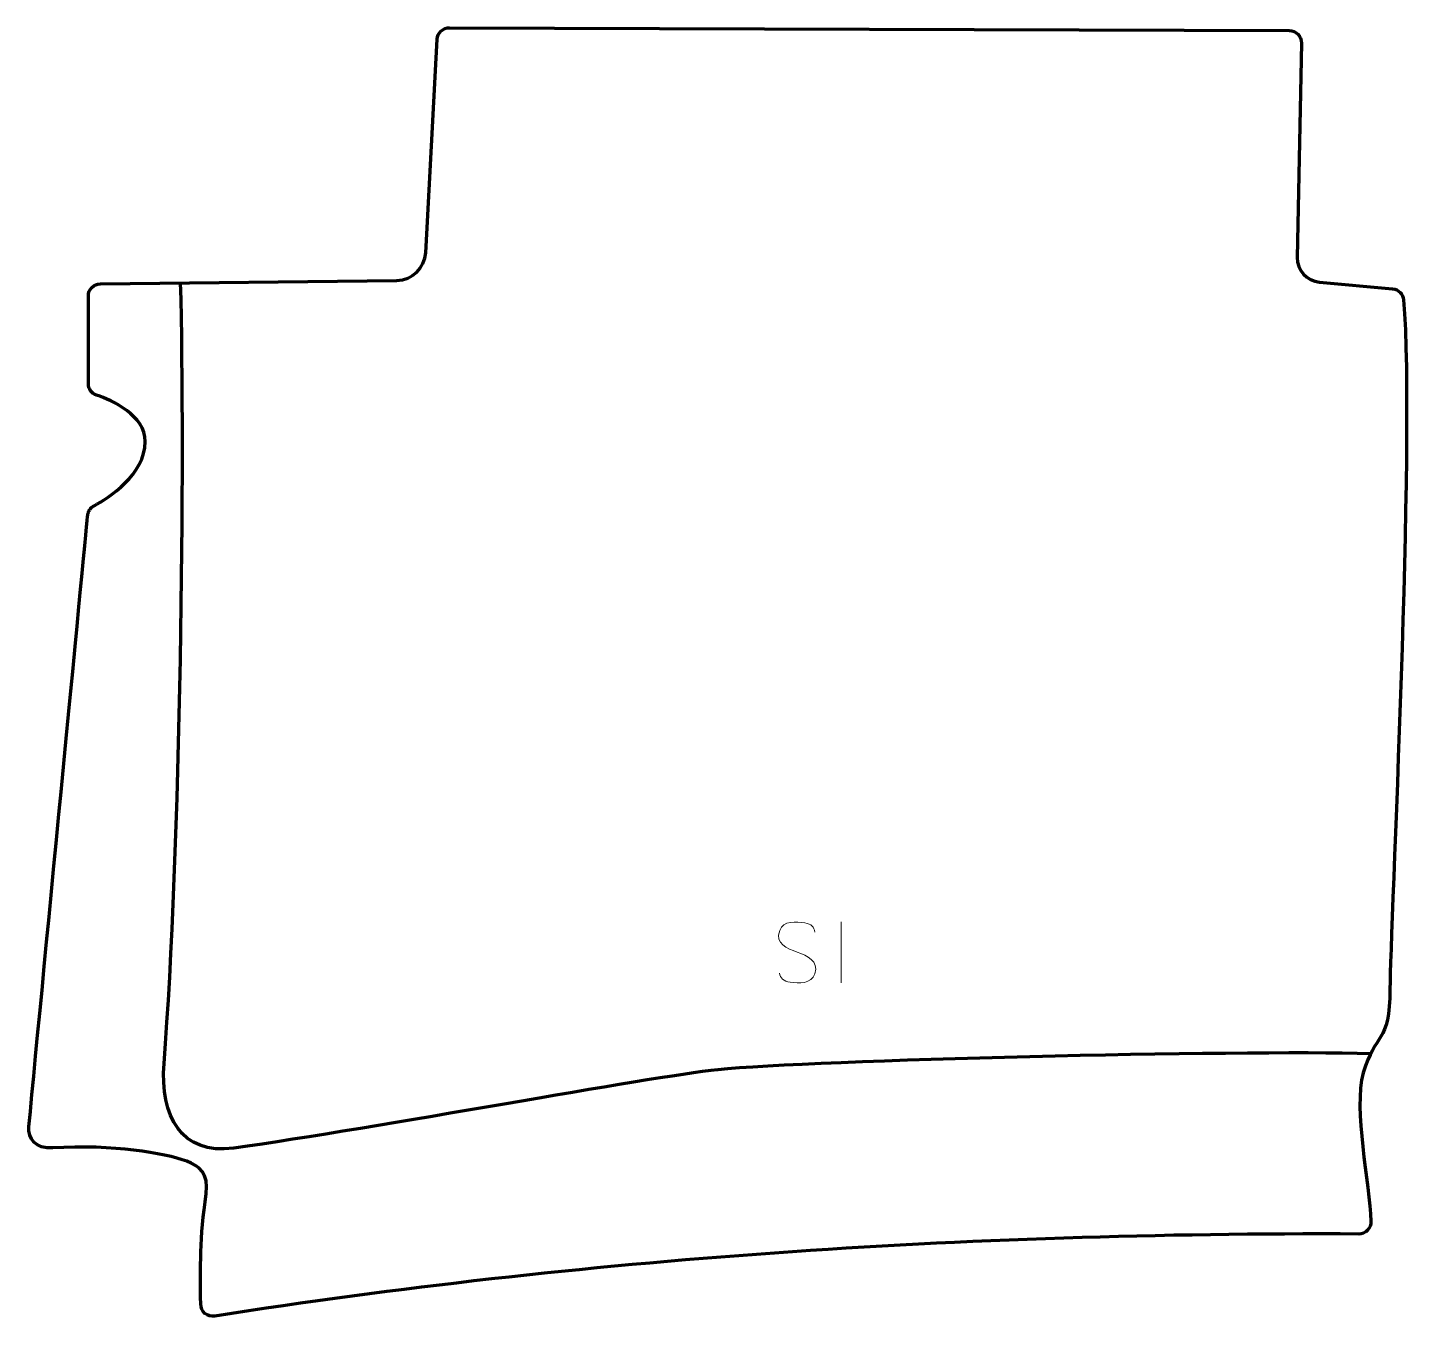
# Model space of a CAD drawing. Header units: millimetres. Extents: x -283 to 286, y -264 to 264.
import ezdxf

# ---------------------------------------------------------------- set-up
doc = ezdxf.new("R2010")
doc.units = ezdxf.units.MM
doc.header["$MEASUREMENT"] = 0
for name, color, linetype in [('layer 1', 7, 'Continuous'), ('layer 2', 7, 'Continuous'), ('layer 3', 7, 'Continuous')]:
    doc.layers.add(name, color=color, linetype=linetype)

msp = doc.modelspace()

# ---------------------------------------------------------------- linework, layer by layer
at = {"layer": 'layer 1', "color": 250, "lineweight": 9}
for points in [[(32.5496, -114.7398), (28.3013, -113.2694), (23.3932, -111.4736), (25.3983, -105.9533), (25.3983, -105.9533), (26.9018, -101.8134), (32.1154, -102.2019), (35.719, -102.803), (35.719, -102.803), (38.5796, -103.2802), (39.4443, -104.4934), (39.7549, -106.5775)], [(32.5496, -114.7399), (36.5682, -116.3866), (41.5977, -118.2749), (39.7637, -123.6352), (39.7637, -123.6352), (38.3039, -127.9016), (33.3931, -127.6449), (29.667, -127.0902), (29.667, -127.0902), (26.917, -126.6804), (25.6961, -125.4669), (25.3181, -123.3547)]]:
    msp.add_open_spline(points, degree=3, knots=[0, 0, 0, 0, 0.25, 0.25, 0.25, 0.25, 0.5, 0.5, 0.5, 0.5, 1, 1, 1, 1], dxfattribs=at)
msp.add_open_spline([(50.5442, -102.4266), (50.5442, -102.4266), (50.5442, -127.4007), (50.5442, -127.4007)], degree=3, dxfattribs=at)
at = {"layer": 'layer 2', "color": 230, "lineweight": 200}
msp.add_open_spline([(262.64, -230.3008), (265.4756, -230.3125), (267.745, -227.9665), (267.6473, -225.1326), (267.6473, -225.1326), (267.1149, -209.7176), (260.2922, -179.0718), (264.5132, -164.2982), (264.5132, -164.2982), (269.2856, -147.5949), (275.4493, -152.7571), (275.4493, -129.6907), (275.4493, -129.6907), (275.4493, -107.2128), (285.8055, 95.5794), (281.0264, 152.4733), (281.0264, 152.4733), (280.8239, 154.8817), (278.9164, 156.7934), (276.5098, 157.0143), (276.5098, 157.0143), (276.5098, 157.0143), (246.5187, 159.7656), (246.5187, 159.7656), (246.5187, 159.7656), (241.3064, 160.2439), (237.349, 164.6667), (237.4509, 169.8998), (237.4509, 169.8998), (237.4509, 169.8998), (239.1598, 257.7521), (239.1598, 257.7521), (239.1598, 257.7521), (239.2141, 260.5394), (236.9747, 262.8307), (234.187, 262.8398), (234.187, 262.8398), (234.187, 262.8398), (-109.9484, 263.9998), (-109.9484, 263.9998), (-109.9484, 263.9998), (-112.6069, 264.0089), (-114.8058, 261.9321), (-114.949, 259.2775), (-114.949, 259.2775), (-114.949, 259.2775), (-119.6583, 171.8175), (-119.6583, 171.8175), (-119.6583, 171.8175), (-119.9976, 165.5152), (-125.1694, 160.5576), (-131.4805, 160.4845), (-131.4805, 160.4845), (-131.4805, 160.4845), (-252.9321, 159.0805), (-252.9321, 159.0805), (-252.9321, 159.0805), (-255.6657, 159.0487), (-257.8657, 156.8238), (-257.8657, 154.0897), (-257.8657, 154.0897), (-257.8657, 154.0897), (-257.8657, 118.1685), (-257.8657, 118.1685), (-257.8657, 118.1685), (-257.8657, 116.0416), (-256.5202, 114.1461), (-254.5093, 113.4533), (-254.5093, 113.4533), (-248.0673, 111.2336), (-234.6003, 105.29), (-234.6003, 94.3973), (-234.6003, 94.3973), (-234.6003, 80.7984), (-249.66, 71.3185), (-255.5465, 68.1326), (-255.5465, 68.1326), (-257.0045, 67.3434), (-257.969, 65.8762), (-258.1271, 64.2263), (-258.1271, 64.2263), (-258.1271, 64.2263), (-276.2133, -123.4095), (-282.2422, -186.2883), (-282.2422, -186.2883), (-282.7104, -191.1714), (-279.4564, -195.4545), (-272.4939, -195.0354), (-272.4939, -195.0354), (-247.524, -193.5318), (-227.0791, -197.0804), (-217.5308, -200.4731), (-217.5308, -200.4731), (-212.5118, -202.2564), (-208.4362, -205.6466), (-209.6039, -213.745), (-209.6039, -213.745), (-212.2561, -232.1395), (-211.9312, -243.7903), (-211.8486, -259.0264), (-211.8486, -259.0264), (-211.832, -262.0854), (-209.1072, -264.4116), (-206.0849, -263.9389), (-206.0849, -263.9389), (-56.7763, -240.5772), (99.9925, -229.6298), (262.64, -230.3008)], degree=3, knots=[0, 0, 0, 0, 0.03571429, 0.03571429, 0.03571429, 0.03571429, 0.07142857, 0.07142857, 0.07142857, 0.07142857, 0.10714286, 0.10714286, 0.10714286, 0.10714286, 0.14285714, 0.14285714, 0.14285714, 0.14285714, 0.17857143, 0.17857143, 0.17857143, 0.17857143, 0.21428571, 0.21428571, 0.21428571, 0.21428571, 0.25, 0.25, 0.25, 0.25, 0.28571429, 0.28571429, 0.28571429, 0.28571429, 0.32142857, 0.32142857, 0.32142857, 0.32142857, 0.35714286, 0.35714286, 0.35714286, 0.35714286, 0.39285714, 0.39285714, 0.39285714, 0.39285714, 0.42857143, 0.42857143, 0.42857143, 0.42857143, 0.46428571, 0.46428571, 0.46428571, 0.46428571, 0.5, 0.5, 0.5, 0.5, 0.53571429, 0.53571429, 0.53571429, 0.53571429, 0.57142857, 0.57142857, 0.57142857, 0.57142857, 0.60714286, 0.60714286, 0.60714286, 0.60714286, 0.64285714, 0.64285714, 0.64285714, 0.64285714, 0.67857143, 0.67857143, 0.67857143, 0.67857143, 0.71428571, 0.71428571, 0.71428571, 0.71428571, 0.75, 0.75, 0.75, 0.75, 0.78571429, 0.78571429, 0.78571429, 0.78571429, 0.82142857, 0.82142857, 0.82142857, 0.82142857, 0.85714286, 0.85714286, 0.85714286, 0.85714286, 0.89285714, 0.89285714, 0.89285714, 0.89285714, 0.92857143, 0.92857143, 0.92857143, 0.92857143, 1, 1, 1, 1], dxfattribs=at)
at = {"layer": 'layer 3', "color": 142, "lineweight": 200}
msp.add_open_spline([(267.5285, -156.4101), (212.6053, -154.9464), (39.2125, -159.0301), (0.0052, -163.0148), (0.0052, -163.0148), (-27.896, -165.85), (-139.408, -186.9204), (-198.3329, -195.101), (-198.3329, -195.101), (-219.7539, -198.0745), (-228.5895, -181.9289), (-226.8701, -160.371), (-226.8701, -160.371), (-220.0904, -75.3597), (-218.0799, 89.1921), (-220.0872, 159.4601)], degree=3, knots=[0, 0, 0, 0, 0.2, 0.2, 0.2, 0.2, 0.4, 0.4, 0.4, 0.4, 0.6, 0.6, 0.6, 0.6, 1, 1, 1, 1], dxfattribs=at)

doc.saveas('drawing.dxf')
